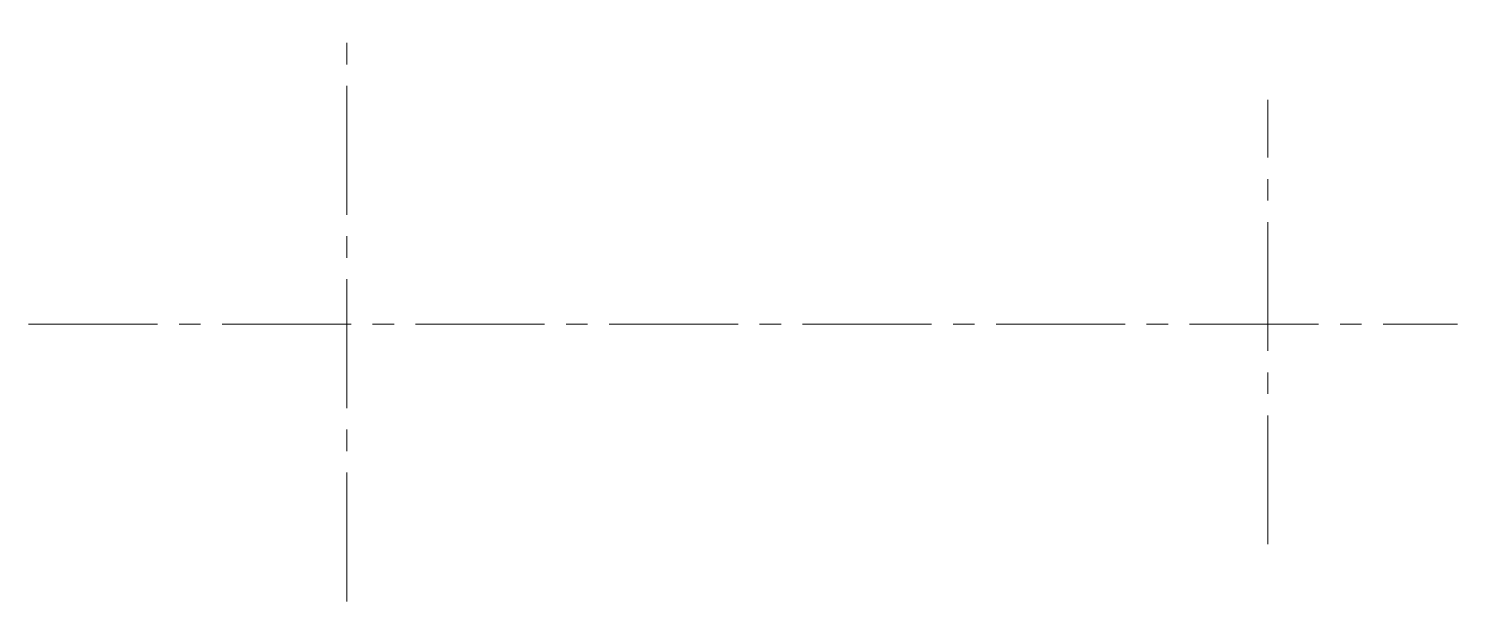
# Model space of a CAD drawing. Header units: millimetres. Extents: x 181 to 392, y 27 to 112.
import ezdxf

# ---------------------------------------------------------------- set-up
doc = ezdxf.new("R2010")
doc.units = ezdxf.units.MM
doc.linetypes.add('CENTRO2', pattern=[28.575, 19.05, -3.175, 3.175, -3.175])
doc.layers.add('Ejes', color=160, linetype='CENTRO2', lineweight=20)

msp = doc.modelspace()

# ---------------------------------------------------------------- linework, layer by layer
at = {"layer": 'Ejes'}
for p, q in [((227.59, 27.02), (227.59, 111.69)), ((363.59, 35.47), (363.59, 101.14)), ((180.59, 68.01), (391.59, 68.01))]:
    msp.add_line(p, q, dxfattribs=at)

doc.saveas('drawing.dxf')
